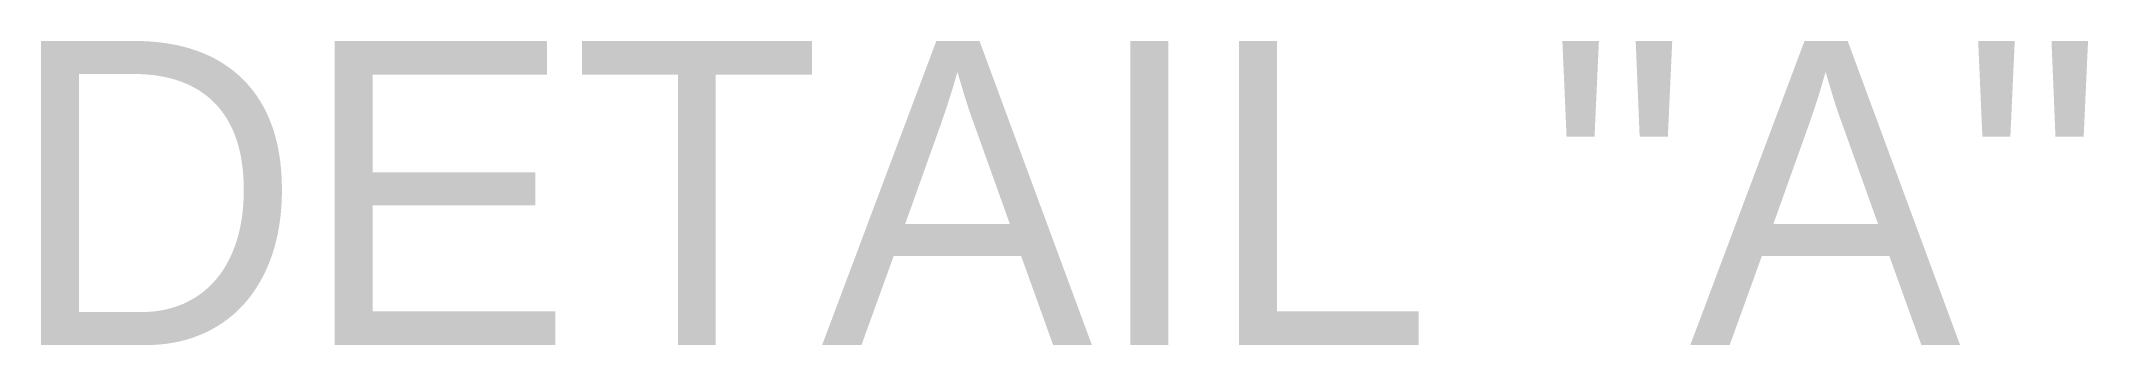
# Model space of a CAD drawing. Extents: x 654.465 to 655.239, y 349.055 to 349.17.
import ezdxf

# ---------------------------------------------------------------- set-up
doc = ezdxf.new("R2010")
doc.units = 0

msp = doc.modelspace()

# ---------------------------------------------------------------- texts
at = {"layer": 'FG-Dtl-Dim', "linetype": 'ByBlock', "insert": (654.45284, 349.11245), "char_height": 0.115, "attachment_point": 4}
msp.add_mtext('\\A1;DETAIL "A"', dxfattribs=at)

doc.saveas('drawing.dxf')
